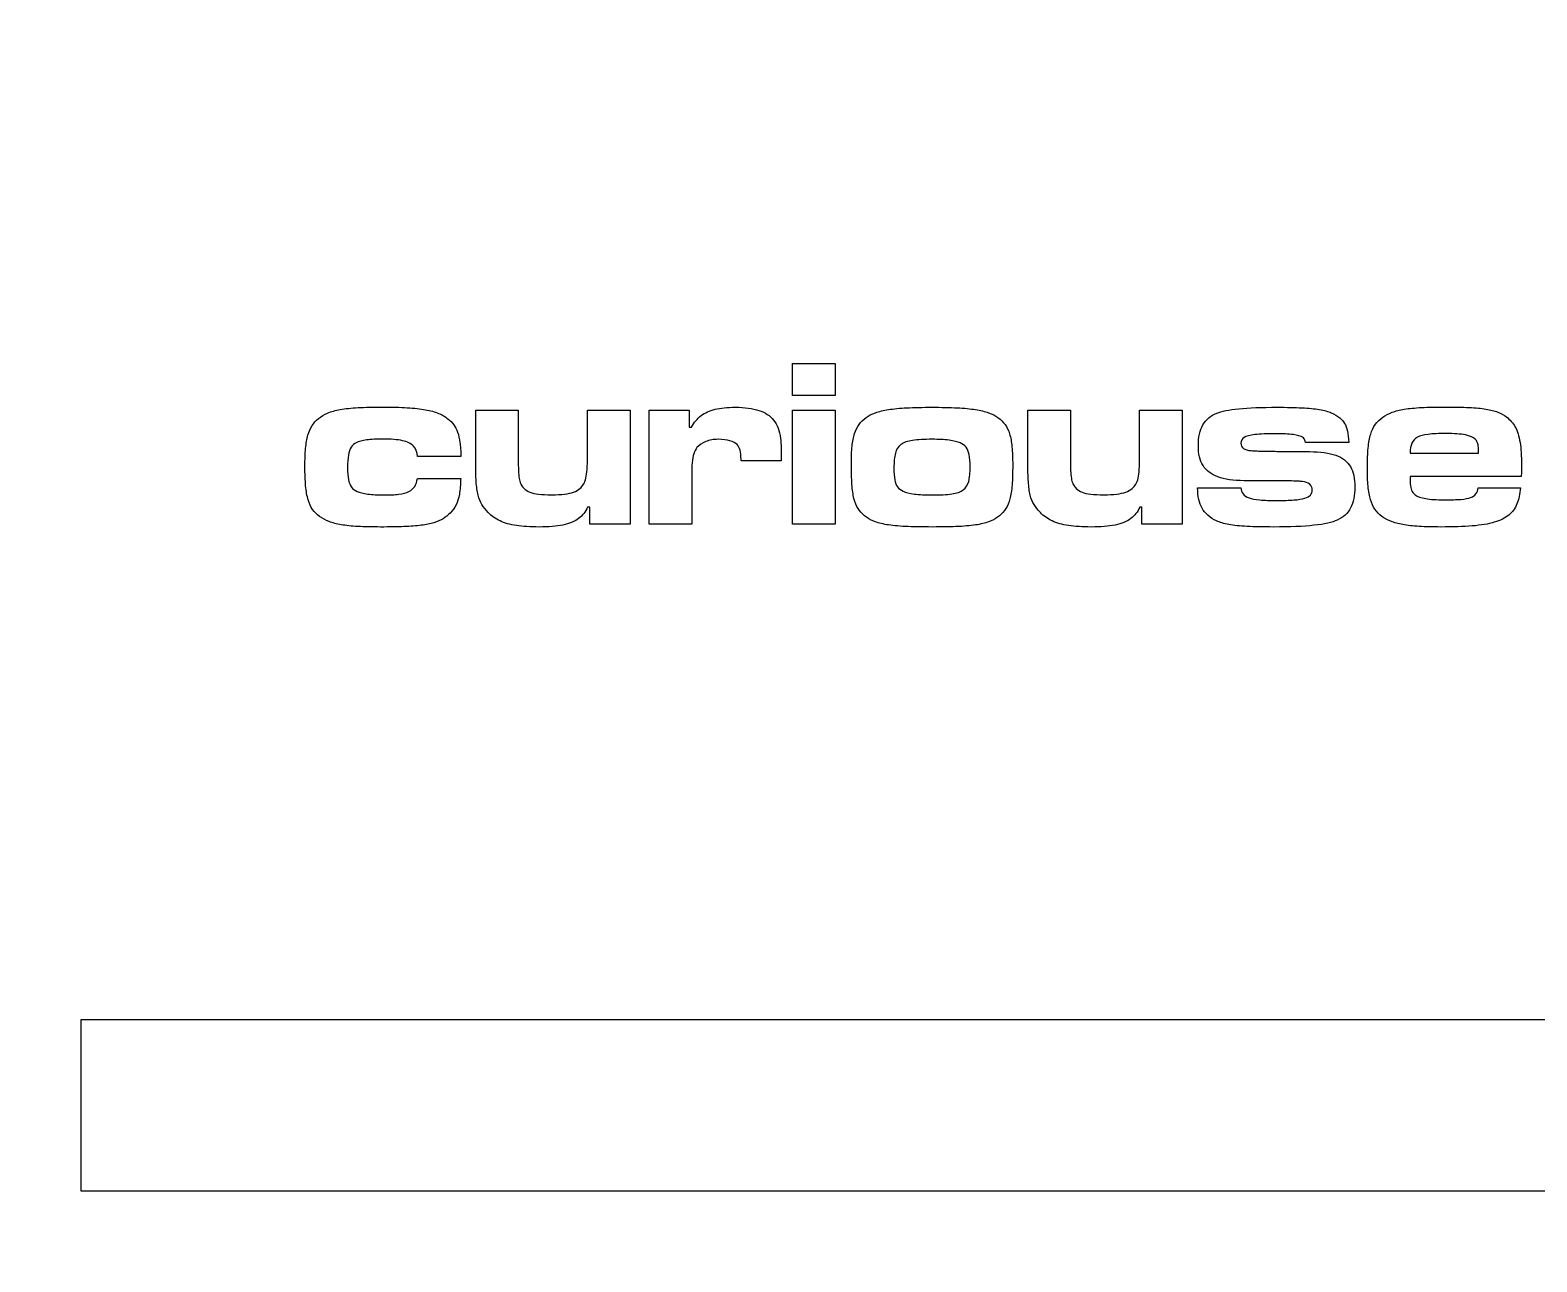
# Model space of a CAD drawing. Extents: x -139 to 87, y -93 to 92.
# Drawn here: x -99.94 to -73.45, y 0.99 to 22.63 of the extents above; entities that cross this region are included whole.
import ezdxf

# ---------------------------------------------------------------- set-up
doc = ezdxf.new("R2010")
doc.units = 0
doc.header["$MEASUREMENT"] = 0
doc.layers.add('LAYER_1', color=7, linetype='CONTINUOUS')

msp = doc.modelspace()

# ---------------------------------------------------------------- linework, layer by layer
at = {"layer": 'LAYER_1', "color": 250}
msp.add_lwpolyline([(-99.0534, 2.2358), (-39.0534, 2.2358), (-39.0534, 5.2358), (-99.0534, 5.2358), (-99.0534, 2.2358)], close=True, dxfattribs=at)
for points, knots in [([(-134.4311, 89.7359), (-134.4311, 89.7359), (-3.6755, 89.7359), (-3.6755, 89.7359), (-3.6755, 89.7359), (-1.1332, 89.7359), (0.9467, 87.656), (0.9467, 85.1137), (0.9467, 85.1137), (0.9467, 85.1137), (0.9467, 4.3582), (0.9467, 4.3582), (0.9467, 4.3582), (0.9467, 1.8158), (-1.1332, -0.2641), (-3.6755, -0.2641), (-3.6755, -0.2641), (-3.6755, -0.2641), (-134.4311, -0.2641), (-134.4311, -0.2641), (-134.4311, -0.2641), (-136.9734, -0.2641), (-139.0533, 1.8158), (-139.0533, 4.3582), (-139.0533, 4.3582), (-139.0533, 4.3582), (-139.0533, 85.1137), (-139.0533, 85.1137), (-139.0533, 85.1137), (-139.0533, 87.656), (-136.9734, 89.7359), (-134.4311, 89.7359)], [0, 0, 0, 0, 0.1111111, 0.1111111, 0.1111111, 0.1111111, 0.2222222, 0.2222222, 0.2222222, 0.2222222, 0.3333333, 0.3333333, 0.3333333, 0.3333333, 0.4444444, 0.4444444, 0.4444444, 0.4444444, 0.5555556, 0.5555556, 0.5555556, 0.5555556, 0.6666667, 0.6666667, 0.6666667, 0.6666667, 0.7777778, 0.7777778, 0.7777778, 0.7777778, 1, 1, 1, 1]), ([(-86.5392, 16.773), (-86.5392, 16.773), (-86.5392, 16.21), (-86.5392, 16.21), (-86.5392, 16.21), (-86.5392, 16.21), (-85.7899, 16.21), (-85.7899, 16.21), (-85.7899, 16.21), (-85.7899, 16.21), (-85.7899, 16.773), (-85.7899, 16.773), (-85.7899, 16.773), (-85.7899, 16.773), (-86.5392, 16.773), (-86.5392, 16.773)], [0, 0, 0, 0, 0.2, 0.2, 0.2, 0.2, 0.4, 0.4, 0.4, 0.4, 0.6, 0.6, 0.6, 0.6, 1, 1, 1, 1]), ([(-93.1346, 14.7537), (-93.1424, 14.6966), (-93.1579, 14.6493), (-93.1812, 14.6119), (-93.1812, 14.6119), (-93.2045, 14.5738), (-93.2391, 14.5442), (-93.2842, 14.5216), (-93.2842, 14.5216), (-93.3287, 14.4997), (-93.3879, 14.4842), (-93.4606, 14.475), (-93.4606, 14.475), (-93.534, 14.4659), (-93.6243, 14.4616), (-93.7315, 14.4616), (-93.7315, 14.4616), (-93.8338, 14.4616), (-93.9256, 14.4666), (-94.0053, 14.4772), (-94.0053, 14.4772), (-94.085, 14.4877), (-94.1478, 14.504), (-94.193, 14.5251), (-94.193, 14.5251), (-94.2353, 14.5428), (-94.2685, 14.5682), (-94.2932, 14.6006), (-94.2932, 14.6006), (-94.3179, 14.6331), (-94.3362, 14.6768), (-94.3468, 14.7319), (-94.3468, 14.7319), (-94.3574, 14.7862), (-94.3623, 14.856), (-94.3623, 14.94), (-94.3623, 14.94), (-94.3623, 15.0275), (-94.3574, 15.1002), (-94.3475, 15.1594), (-94.3475, 15.1594), (-94.3369, 15.2187), (-94.3207, 15.266), (-94.2981, 15.3019), (-94.2981, 15.3019), (-94.2762, 15.3379), (-94.2466, 15.364), (-94.2099, 15.3803), (-94.2099, 15.3803), (-94.1669, 15.4014), (-94.1048, 15.4176), (-94.0251, 15.4282), (-94.0251, 15.4282), (-93.9446, 15.4388), (-93.8508, 15.4438), (-93.7442, 15.4438), (-93.7442, 15.4438), (-93.5996, 15.4445), (-93.4839, 15.4346), (-93.3971, 15.4155), (-93.3971, 15.4155), (-93.3096, 15.3965), (-93.2454, 15.364), (-93.2038, 15.3196), (-93.2038, 15.3196), (-93.1622, 15.2751), (-93.1382, 15.2145), (-93.1304, 15.139), (-93.1304, 15.139), (-93.1304, 15.139), (-92.3684, 15.139), (-92.3684, 15.139), (-92.3684, 15.139), (-92.3712, 15.2328), (-92.3776, 15.3139), (-92.3868, 15.3831), (-92.3868, 15.3831), (-92.3959, 15.4522), (-92.4093, 15.5122), (-92.427, 15.563), (-92.427, 15.563), (-92.4446, 15.6138), (-92.4672, 15.6575), (-92.4954, 15.6956), (-92.4954, 15.6956), (-92.5229, 15.7337), (-92.5568, 15.7683), (-92.597, 15.7994), (-92.597, 15.7994), (-92.6443, 15.8375), (-92.6993, 15.8699), (-92.7635, 15.896), (-92.7635, 15.896), (-92.8277, 15.9228), (-92.9046, 15.944), (-92.9942, 15.9602), (-92.9942, 15.9602), (-93.0839, 15.9764), (-93.1904, 15.9884), (-93.3132, 15.9955), (-93.3132, 15.9955), (-93.4359, 16.0033), (-93.5799, 16.0068), (-93.7442, 16.0068), (-93.7442, 16.0068), (-93.9115, 16.0068), (-94.0561, 16.004), (-94.1782, 15.9969), (-94.1782, 15.9969), (-94.2995, 15.9906), (-94.4039, 15.9793), (-94.4907, 15.9637), (-94.4907, 15.9637), (-94.5768, 15.9482), (-94.6509, 15.9278), (-94.7123, 15.9017), (-94.7123, 15.9017), (-94.7736, 15.8756), (-94.828, 15.8424), (-94.8745, 15.8036), (-94.8745, 15.8036), (-94.919, 15.7683), (-94.9564, 15.7267), (-94.9867, 15.6801), (-94.9867, 15.6801), (-95.0171, 15.6328), (-95.041, 15.5764), (-95.0594, 15.5115), (-95.0594, 15.5115), (-95.0777, 15.4466), (-95.0911, 15.369), (-95.0996, 15.2801), (-95.0996, 15.2801), (-95.1074, 15.1905), (-95.1116, 15.0853), (-95.1116, 14.9654), (-95.1116, 14.9654), (-95.1116, 14.8335), (-95.1074, 14.7199), (-95.0989, 14.6239), (-95.0989, 14.6239), (-95.0897, 14.5272), (-95.0756, 14.4454), (-95.0552, 14.3777), (-95.0552, 14.3777), (-95.0354, 14.3092), (-95.0093, 14.2521), (-94.9761, 14.2055), (-94.9761, 14.2055), (-94.943, 14.1582), (-94.9021, 14.118), (-94.8534, 14.0849), (-94.8534, 14.0849), (-94.8047, 14.0489), (-94.7497, 14.0192), (-94.6883, 13.9953), (-94.6883, 13.9953), (-94.6276, 13.9713), (-94.5556, 13.9522), (-94.4738, 13.9381), (-94.4738, 13.9381), (-94.3912, 13.924), (-94.2939, 13.9134), (-94.181, 13.9078), (-94.181, 13.9078), (-94.0681, 13.9014), (-93.9347, 13.8986), (-93.7823, 13.8986), (-93.7823, 13.8986), (-93.6257, 13.8986), (-93.4881, 13.9007), (-93.371, 13.9057), (-93.371, 13.9057), (-93.2539, 13.9099), (-93.1523, 13.9177), (-93.0662, 13.9289), (-93.0662, 13.9289), (-92.9808, 13.9402), (-92.9068, 13.955), (-92.8454, 13.9734), (-92.8454, 13.9734), (-92.7833, 13.9924), (-92.7297, 14.0157), (-92.6838, 14.0439), (-92.6838, 14.0439), (-92.6379, 14.0722), (-92.5963, 14.1053), (-92.5589, 14.1441), (-92.5589, 14.1441), (-92.5159, 14.1865), (-92.4813, 14.2344), (-92.4552, 14.2859), (-92.4552, 14.2859), (-92.4291, 14.3382), (-92.41, 14.4017), (-92.3973, 14.4764), (-92.3973, 14.4764), (-92.3847, 14.5505), (-92.3769, 14.6437), (-92.3727, 14.7537), (-92.3727, 14.7537), (-92.3727, 14.7537), (-93.1346, 14.7537), (-93.1346, 14.7537)], [0, 0, 0, 0, 0.0192308, 0.0192308, 0.0192308, 0.0192308, 0.0384615, 0.0384615, 0.0384615, 0.0384615, 0.0576923, 0.0576923, 0.0576923, 0.0576923, 0.0769231, 0.0769231, 0.0769231, 0.0769231, 0.0961538, 0.0961538, 0.0961538, 0.0961538, 0.1153846, 0.1153846, 0.1153846, 0.1153846, 0.1346154, 0.1346154, 0.1346154, 0.1346154, 0.1538462, 0.1538462, 0.1538462, 0.1538462, 0.1730769, 0.1730769, 0.1730769, 0.1730769, 0.1923077, 0.1923077, 0.1923077, 0.1923077, 0.2115385, 0.2115385, 0.2115385, 0.2115385, 0.2307692, 0.2307692, 0.2307692, 0.2307692, 0.25, 0.25, 0.25, 0.25, 0.2692308, 0.2692308, 0.2692308, 0.2692308, 0.2884615, 0.2884615, 0.2884615, 0.2884615, 0.3076923, 0.3076923, 0.3076923, 0.3076923, 0.3269231, 0.3269231, 0.3269231, 0.3269231, 0.3461538, 0.3461538, 0.3461538, 0.3461538, 0.3653846, 0.3653846, 0.3653846, 0.3653846, 0.3846154, 0.3846154, 0.3846154, 0.3846154, 0.4038462, 0.4038462, 0.4038462, 0.4038462, 0.4230769, 0.4230769, 0.4230769, 0.4230769, 0.4423077, 0.4423077, 0.4423077, 0.4423077, 0.4615385, 0.4615385, 0.4615385, 0.4615385, 0.4807692, 0.4807692, 0.4807692, 0.4807692, 0.5, 0.5, 0.5, 0.5, 0.5192308, 0.5192308, 0.5192308, 0.5192308, 0.5384615, 0.5384615, 0.5384615, 0.5384615, 0.5576923, 0.5576923, 0.5576923, 0.5576923, 0.5769231, 0.5769231, 0.5769231, 0.5769231, 0.5961538, 0.5961538, 0.5961538, 0.5961538, 0.6153846, 0.6153846, 0.6153846, 0.6153846, 0.6346154, 0.6346154, 0.6346154, 0.6346154, 0.6538462, 0.6538462, 0.6538462, 0.6538462, 0.6730769, 0.6730769, 0.6730769, 0.6730769, 0.6923077, 0.6923077, 0.6923077, 0.6923077, 0.7115385, 0.7115385, 0.7115385, 0.7115385, 0.7307692, 0.7307692, 0.7307692, 0.7307692, 0.75, 0.75, 0.75, 0.75, 0.7692308, 0.7692308, 0.7692308, 0.7692308, 0.7884615, 0.7884615, 0.7884615, 0.7884615, 0.8076923, 0.8076923, 0.8076923, 0.8076923, 0.8269231, 0.8269231, 0.8269231, 0.8269231, 0.8461538, 0.8461538, 0.8461538, 0.8461538, 0.8653846, 0.8653846, 0.8653846, 0.8653846, 0.8846154, 0.8846154, 0.8846154, 0.8846154, 0.9038462, 0.9038462, 0.9038462, 0.9038462, 0.9230769, 0.9230769, 0.9230769, 0.9230769, 0.9423077, 0.9423077, 0.9423077, 0.9423077, 0.9615385, 0.9615385, 0.9615385, 0.9615385, 1, 1, 1, 1]), ([(-89.3966, 13.9494), (-89.3966, 13.9494), (-89.3966, 15.9518), (-89.3966, 15.9518), (-89.3966, 15.9518), (-89.3966, 15.9518), (-90.1459, 15.9518), (-90.1459, 15.9518), (-90.1459, 15.9518), (-90.1459, 15.9518), (-90.1459, 15.1474), (-90.1459, 15.1474), (-90.1459, 15.1474), (-90.1459, 15.055), (-90.1473, 14.9774), (-90.1516, 14.9139), (-90.1516, 14.9139), (-90.1551, 14.8511), (-90.1621, 14.7989), (-90.172, 14.7565), (-90.172, 14.7565), (-90.1812, 14.7149), (-90.1946, 14.6803), (-90.2122, 14.6521), (-90.2122, 14.6521), (-90.2292, 14.6239), (-90.251, 14.5985), (-90.2771, 14.5759), (-90.2771, 14.5759), (-90.3075, 14.5491), (-90.3449, 14.528), (-90.3886, 14.5117), (-90.3886, 14.5117), (-90.4324, 14.4955), (-90.4853, 14.4835), (-90.5481, 14.4764), (-90.5481, 14.4764), (-90.6109, 14.4694), (-90.6857, 14.4659), (-90.7724, 14.4659), (-90.7724, 14.4659), (-90.8649, 14.4659), (-90.9418, 14.4687), (-91.0039, 14.4757), (-91.0039, 14.4757), (-91.066, 14.4821), (-91.1175, 14.4934), (-91.1577, 14.5096), (-91.1577, 14.5096), (-91.1979, 14.5258), (-91.2318, 14.5477), (-91.2593, 14.5759), (-91.2593, 14.5759), (-91.279, 14.5957), (-91.296, 14.6169), (-91.3094, 14.6408), (-91.3094, 14.6408), (-91.3221, 14.6648), (-91.3327, 14.693), (-91.3404, 14.7269), (-91.3404, 14.7269), (-91.3482, 14.7608), (-91.3531, 14.8031), (-91.3566, 14.8532), (-91.3566, 14.8532), (-91.3595, 14.9033), (-91.3609, 14.9647), (-91.3609, 15.0374), (-91.3609, 15.0374), (-91.3609, 15.0374), (-91.3609, 15.9518), (-91.3609, 15.9518), (-91.3609, 15.9518), (-91.3609, 15.9518), (-92.1102, 15.9518), (-92.1102, 15.9518), (-92.1102, 15.9518), (-92.1102, 15.9518), (-92.1102, 15.0374), (-92.1102, 15.0374), (-92.1102, 15.0374), (-92.1102, 14.9019), (-92.1073, 14.7876), (-92.101, 14.6952), (-92.101, 14.6952), (-92.0954, 14.602), (-92.0841, 14.5237), (-92.0685, 14.4602), (-92.0685, 14.4602), (-92.0523, 14.396), (-92.0297, 14.3403), (-92.0015, 14.2923), (-92.0015, 14.2923), (-91.9726, 14.245), (-91.9352, 14.1978), (-91.89, 14.1526), (-91.89, 14.1526), (-91.8315, 14.0919), (-91.7623, 14.0432), (-91.6819, 14.0058), (-91.6819, 14.0058), (-91.6015, 13.9684), (-91.5055, 13.9409), (-91.394, 13.924), (-91.394, 13.924), (-91.2819, 13.9071), (-91.1499, 13.8986), (-90.9968, 13.8986), (-90.9968, 13.8986), (-90.8296, 13.8986), (-90.6899, 13.9099), (-90.5763, 13.9332), (-90.5763, 13.9332), (-90.4634, 13.9565), (-90.3717, 13.9946), (-90.3018, 14.0461), (-90.3018, 14.0461), (-90.232, 14.0976), (-90.1791, 14.166), (-90.1417, 14.25), (-90.1417, 14.25), (-90.1417, 14.25), (-90.1036, 14.25), (-90.1036, 14.25), (-90.1036, 14.25), (-90.1036, 14.25), (-90.1036, 13.9494), (-90.1036, 13.9494), (-90.1036, 13.9494), (-90.1036, 13.9494), (-89.3966, 13.9494), (-89.3966, 13.9494)], [0, 0, 0, 0, 0.0294118, 0.0294118, 0.0294118, 0.0294118, 0.0588235, 0.0588235, 0.0588235, 0.0588235, 0.0882353, 0.0882353, 0.0882353, 0.0882353, 0.1176471, 0.1176471, 0.1176471, 0.1176471, 0.1470588, 0.1470588, 0.1470588, 0.1470588, 0.1764706, 0.1764706, 0.1764706, 0.1764706, 0.2058824, 0.2058824, 0.2058824, 0.2058824, 0.2352941, 0.2352941, 0.2352941, 0.2352941, 0.2647059, 0.2647059, 0.2647059, 0.2647059, 0.2941176, 0.2941176, 0.2941176, 0.2941176, 0.3235294, 0.3235294, 0.3235294, 0.3235294, 0.3529412, 0.3529412, 0.3529412, 0.3529412, 0.3823529, 0.3823529, 0.3823529, 0.3823529, 0.4117647, 0.4117647, 0.4117647, 0.4117647, 0.4411765, 0.4411765, 0.4411765, 0.4411765, 0.4705882, 0.4705882, 0.4705882, 0.4705882, 0.5, 0.5, 0.5, 0.5, 0.5294118, 0.5294118, 0.5294118, 0.5294118, 0.5588235, 0.5588235, 0.5588235, 0.5588235, 0.5882353, 0.5882353, 0.5882353, 0.5882353, 0.6176471, 0.6176471, 0.6176471, 0.6176471, 0.6470588, 0.6470588, 0.6470588, 0.6470588, 0.6764706, 0.6764706, 0.6764706, 0.6764706, 0.7058824, 0.7058824, 0.7058824, 0.7058824, 0.7352941, 0.7352941, 0.7352941, 0.7352941, 0.7647059, 0.7647059, 0.7647059, 0.7647059, 0.7941176, 0.7941176, 0.7941176, 0.7941176, 0.8235294, 0.8235294, 0.8235294, 0.8235294, 0.8529412, 0.8529412, 0.8529412, 0.8529412, 0.8823529, 0.8823529, 0.8823529, 0.8823529, 0.9117647, 0.9117647, 0.9117647, 0.9117647, 0.9411765, 0.9411765, 0.9411765, 0.9411765, 1, 1, 1, 1]), ([(-89.0622, 15.9518), (-89.0622, 15.9518), (-89.0622, 13.9494), (-89.0622, 13.9494), (-89.0622, 13.9494), (-89.0622, 13.9494), (-88.3129, 13.9494), (-88.3129, 13.9494), (-88.3129, 13.9494), (-88.3129, 13.9494), (-88.3129, 14.7791), (-88.3129, 14.7791), (-88.3129, 14.7791), (-88.3129, 14.8807), (-88.3101, 14.964), (-88.3044, 15.0289), (-88.3044, 15.0289), (-88.2995, 15.0931), (-88.2896, 15.146), (-88.2762, 15.1869), (-88.2762, 15.1869), (-88.2621, 15.2279), (-88.2437, 15.2645), (-88.2197, 15.2956), (-88.2197, 15.2956), (-88.1831, 15.3407), (-88.1315, 15.3753), (-88.0666, 15.4007), (-88.0666, 15.4007), (-88.001, 15.4261), (-87.9262, 15.4395), (-87.843, 15.4395), (-87.843, 15.4395), (-87.764, 15.4395), (-87.6962, 15.4311), (-87.6398, 15.4155), (-87.6398, 15.4155), (-87.5833, 15.3993), (-87.541, 15.376), (-87.5128, 15.3464), (-87.5128, 15.3464), (-87.4895, 15.3217), (-87.4726, 15.2892), (-87.4613, 15.2483), (-87.4613, 15.2483), (-87.4507, 15.2074), (-87.445, 15.1531), (-87.445, 15.0839), (-87.445, 15.0839), (-87.445, 15.0839), (-87.445, 15.067), (-87.445, 15.067), (-87.445, 15.067), (-87.445, 15.067), (-87.445, 15.0628), (-87.445, 15.0628), (-87.445, 15.0628), (-87.445, 15.0628), (-86.7381, 15.0628), (-86.7381, 15.0628), (-86.7381, 15.0628), (-86.7381, 15.0628), (-86.7381, 15.1982), (-86.7381, 15.1982), (-86.7381, 15.1982), (-86.7381, 15.2963), (-86.7423, 15.381), (-86.7515, 15.4522), (-86.7515, 15.4522), (-86.7607, 15.5235), (-86.7755, 15.5849), (-86.7952, 15.6371), (-86.7952, 15.6371), (-86.815, 15.6893), (-86.8411, 15.7366), (-86.8736, 15.7782), (-86.8736, 15.7782), (-86.9342, 15.8544), (-87.0203, 15.9108), (-87.1311, 15.9475), (-87.1311, 15.9475), (-87.2411, 15.9842), (-87.3801, 16.0026), (-87.5466, 16.0026), (-87.5466, 16.0026), (-87.6856, 16.0033), (-87.8042, 15.9913), (-87.9015, 15.968), (-87.9015, 15.968), (-87.9996, 15.9447), (-88.0815, 15.9066), (-88.1485, 15.8551), (-88.1485, 15.8551), (-88.2155, 15.8036), (-88.2712, 15.7359), (-88.3171, 15.6512), (-88.3171, 15.6512), (-88.3171, 15.6512), (-88.3552, 15.6512), (-88.3552, 15.6512), (-88.3552, 15.6512), (-88.3552, 15.6512), (-88.3552, 15.9518), (-88.3552, 15.9518), (-88.3552, 15.9518), (-88.3552, 15.9518), (-89.0622, 15.9518), (-89.0622, 15.9518)], [0, 0, 0, 0, 0.0357143, 0.0357143, 0.0357143, 0.0357143, 0.0714286, 0.0714286, 0.0714286, 0.0714286, 0.1071429, 0.1071429, 0.1071429, 0.1071429, 0.1428571, 0.1428571, 0.1428571, 0.1428571, 0.1785714, 0.1785714, 0.1785714, 0.1785714, 0.2142857, 0.2142857, 0.2142857, 0.2142857, 0.25, 0.25, 0.25, 0.25, 0.2857143, 0.2857143, 0.2857143, 0.2857143, 0.3214286, 0.3214286, 0.3214286, 0.3214286, 0.3571429, 0.3571429, 0.3571429, 0.3571429, 0.3928571, 0.3928571, 0.3928571, 0.3928571, 0.4285714, 0.4285714, 0.4285714, 0.4285714, 0.4642857, 0.4642857, 0.4642857, 0.4642857, 0.5, 0.5, 0.5, 0.5, 0.5357143, 0.5357143, 0.5357143, 0.5357143, 0.5714286, 0.5714286, 0.5714286, 0.5714286, 0.6071429, 0.6071429, 0.6071429, 0.6071429, 0.6428571, 0.6428571, 0.6428571, 0.6428571, 0.6785714, 0.6785714, 0.6785714, 0.6785714, 0.7142857, 0.7142857, 0.7142857, 0.7142857, 0.75, 0.75, 0.75, 0.75, 0.7857143, 0.7857143, 0.7857143, 0.7857143, 0.8214286, 0.8214286, 0.8214286, 0.8214286, 0.8571429, 0.8571429, 0.8571429, 0.8571429, 0.8928571, 0.8928571, 0.8928571, 0.8928571, 0.9285714, 0.9285714, 0.9285714, 0.9285714, 1, 1, 1, 1]), ([(-86.5392, 15.9518), (-86.5392, 15.9518), (-86.5392, 13.9494), (-86.5392, 13.9494), (-86.5392, 13.9494), (-86.5392, 13.9494), (-85.7899, 13.9494), (-85.7899, 13.9494), (-85.7899, 13.9494), (-85.7899, 13.9494), (-85.7899, 15.9518), (-85.7899, 15.9518), (-85.7899, 15.9518), (-85.7899, 15.9518), (-86.5392, 15.9518), (-86.5392, 15.9518)], [0, 0, 0, 0, 0.2, 0.2, 0.2, 0.2, 0.4, 0.4, 0.4, 0.4, 0.6, 0.6, 0.6, 0.6, 1, 1, 1, 1]), ([(-84.088, 16.0026), (-84.2567, 16.0026), (-84.4034, 15.9997), (-84.529, 15.9934), (-84.529, 15.9934), (-84.6539, 15.987), (-84.7618, 15.9764), (-84.8522, 15.9623), (-84.8522, 15.9623), (-84.9425, 15.9482), (-85.0194, 15.9292), (-85.0836, 15.9059), (-85.0836, 15.9059), (-85.1471, 15.8826), (-85.2021, 15.8544), (-85.248, 15.8205), (-85.248, 15.8205), (-85.2967, 15.7852), (-85.3376, 15.745), (-85.3707, 15.6999), (-85.3707, 15.6999), (-85.4039, 15.6547), (-85.43, 15.6011), (-85.4498, 15.539), (-85.4498, 15.539), (-85.4702, 15.4769), (-85.4843, 15.4035), (-85.4935, 15.3182), (-85.4935, 15.3182), (-85.502, 15.2328), (-85.5062, 15.1319), (-85.5062, 15.0162), (-85.5062, 15.0162), (-85.5062, 14.8723), (-85.5027, 14.7502), (-85.4956, 14.6493), (-85.4956, 14.6493), (-85.4893, 14.5491), (-85.4766, 14.4645), (-85.4596, 14.3967), (-85.4596, 14.3967), (-85.4427, 14.3283), (-85.4187, 14.2711), (-85.3884, 14.2239), (-85.3884, 14.2239), (-85.358, 14.1766), (-85.3199, 14.135), (-85.2734, 14.0976), (-85.2734, 14.0976), (-85.2268, 14.0588), (-85.1725, 14.0263), (-85.1111, 14.0002), (-85.1111, 14.0002), (-85.0497, 13.9748), (-84.9742, 13.9543), (-84.8846, 13.9395), (-84.8846, 13.9395), (-84.7957, 13.9247), (-84.6856, 13.9141), (-84.5551, 13.9078), (-84.5551, 13.9078), (-84.4253, 13.9014), (-84.268, 13.8986), (-84.0838, 13.8986), (-84.0838, 13.8986), (-83.9018, 13.8986), (-83.7459, 13.9014), (-83.6167, 13.9078), (-83.6167, 13.9078), (-83.4876, 13.9141), (-83.379, 13.9247), (-83.2901, 13.9395), (-83.2901, 13.9395), (-83.2012, 13.9543), (-83.1257, 13.9748), (-83.0643, 14.0002), (-83.0643, 14.0002), (-83.0029, 14.0263), (-82.9493, 14.0588), (-82.9027, 14.0976), (-82.9027, 14.0976), (-82.8576, 14.1335), (-82.8195, 14.1752), (-82.7898, 14.2224), (-82.7898, 14.2224), (-82.7595, 14.269), (-82.7355, 14.3262), (-82.7179, 14.3925), (-82.7179, 14.3925), (-82.7002, 14.4595), (-82.6882, 14.5414), (-82.6805, 14.638), (-82.6805, 14.638), (-82.6734, 14.7347), (-82.6699, 14.8511), (-82.6699, 14.9866), (-82.6699, 14.9866), (-82.6699, 15.1107), (-82.6734, 15.2173), (-82.6819, 15.3069), (-82.6819, 15.3069), (-82.6904, 15.3965), (-82.7045, 15.472), (-82.7242, 15.5355), (-82.7242, 15.5355), (-82.744, 15.5983), (-82.7708, 15.6526), (-82.8039, 15.6978), (-82.8039, 15.6978), (-82.8371, 15.7436), (-82.8787, 15.7845), (-82.9281, 15.8205), (-82.9281, 15.8205), (-82.974, 15.8544), (-83.029, 15.8826), (-83.0925, 15.9059), (-83.0925, 15.9059), (-83.1567, 15.9292), (-83.2336, 15.9482), (-83.3239, 15.9623), (-83.3239, 15.9623), (-83.4142, 15.9764), (-83.5222, 15.987), (-83.6471, 15.9934), (-83.6471, 15.9934), (-83.7727, 15.9997), (-83.9194, 16.0026), (-84.088, 16.0026)], [0, 0, 0, 0, 0.030303, 0.030303, 0.030303, 0.030303, 0.0606061, 0.0606061, 0.0606061, 0.0606061, 0.0909091, 0.0909091, 0.0909091, 0.0909091, 0.1212121, 0.1212121, 0.1212121, 0.1212121, 0.1515152, 0.1515152, 0.1515152, 0.1515152, 0.1818182, 0.1818182, 0.1818182, 0.1818182, 0.2121212, 0.2121212, 0.2121212, 0.2121212, 0.2424242, 0.2424242, 0.2424242, 0.2424242, 0.2727273, 0.2727273, 0.2727273, 0.2727273, 0.3030303, 0.3030303, 0.3030303, 0.3030303, 0.3333333, 0.3333333, 0.3333333, 0.3333333, 0.3636364, 0.3636364, 0.3636364, 0.3636364, 0.3939394, 0.3939394, 0.3939394, 0.3939394, 0.4242424, 0.4242424, 0.4242424, 0.4242424, 0.4545455, 0.4545455, 0.4545455, 0.4545455, 0.4848485, 0.4848485, 0.4848485, 0.4848485, 0.5151515, 0.5151515, 0.5151515, 0.5151515, 0.5454545, 0.5454545, 0.5454545, 0.5454545, 0.5757576, 0.5757576, 0.5757576, 0.5757576, 0.6060606, 0.6060606, 0.6060606, 0.6060606, 0.6363636, 0.6363636, 0.6363636, 0.6363636, 0.6666667, 0.6666667, 0.6666667, 0.6666667, 0.6969697, 0.6969697, 0.6969697, 0.6969697, 0.7272727, 0.7272727, 0.7272727, 0.7272727, 0.7575758, 0.7575758, 0.7575758, 0.7575758, 0.7878788, 0.7878788, 0.7878788, 0.7878788, 0.8181818, 0.8181818, 0.8181818, 0.8181818, 0.8484848, 0.8484848, 0.8484848, 0.8484848, 0.8787879, 0.8787879, 0.8787879, 0.8787879, 0.9090909, 0.9090909, 0.9090909, 0.9090909, 0.9393939, 0.9393939, 0.9393939, 0.9393939, 1, 1, 1, 1]), ([(-79.6896, 13.9494), (-79.6896, 13.9494), (-79.6896, 15.9518), (-79.6896, 15.9518), (-79.6896, 15.9518), (-79.6896, 15.9518), (-80.4389, 15.9518), (-80.4389, 15.9518), (-80.4389, 15.9518), (-80.4389, 15.9518), (-80.4389, 15.1474), (-80.4389, 15.1474), (-80.4389, 15.1474), (-80.4389, 15.055), (-80.4403, 14.9774), (-80.4446, 14.9139), (-80.4446, 14.9139), (-80.4481, 14.8511), (-80.4551, 14.7989), (-80.465, 14.7565), (-80.465, 14.7565), (-80.4742, 14.7149), (-80.4876, 14.6803), (-80.5052, 14.6521), (-80.5052, 14.6521), (-80.5222, 14.6239), (-80.544, 14.5985), (-80.5701, 14.5759), (-80.5701, 14.5759), (-80.6005, 14.5491), (-80.6379, 14.528), (-80.6816, 14.5117), (-80.6816, 14.5117), (-80.7254, 14.4955), (-80.7783, 14.4835), (-80.8411, 14.4764), (-80.8411, 14.4764), (-80.9039, 14.4694), (-80.9787, 14.4659), (-81.0654, 14.4659), (-81.0654, 14.4659), (-81.1579, 14.4659), (-81.2348, 14.4687), (-81.2969, 14.4757), (-81.2969, 14.4757), (-81.359, 14.4821), (-81.4105, 14.4934), (-81.4507, 14.5096), (-81.4507, 14.5096), (-81.4909, 14.5258), (-81.5248, 14.5477), (-81.5523, 14.5759), (-81.5523, 14.5759), (-81.572, 14.5957), (-81.589, 14.6169), (-81.6024, 14.6408), (-81.6024, 14.6408), (-81.6151, 14.6648), (-81.6257, 14.693), (-81.6334, 14.7269), (-81.6334, 14.7269), (-81.6412, 14.7608), (-81.6461, 14.8031), (-81.6496, 14.8532), (-81.6496, 14.8532), (-81.6525, 14.9033), (-81.6539, 14.9647), (-81.6539, 15.0374), (-81.6539, 15.0374), (-81.6539, 15.0374), (-81.6539, 15.9518), (-81.6539, 15.9518), (-81.6539, 15.9518), (-81.6539, 15.9518), (-82.4032, 15.9518), (-82.4032, 15.9518), (-82.4032, 15.9518), (-82.4032, 15.9518), (-82.4032, 15.0374), (-82.4032, 15.0374), (-82.4032, 15.0374), (-82.4032, 14.9019), (-82.4003, 14.7876), (-82.394, 14.6952), (-82.394, 14.6952), (-82.3884, 14.602), (-82.3771, 14.5237), (-82.3615, 14.4602), (-82.3615, 14.4602), (-82.3453, 14.396), (-82.3227, 14.3403), (-82.2945, 14.2923), (-82.2945, 14.2923), (-82.2656, 14.245), (-82.2282, 14.1978), (-82.183, 14.1526), (-82.183, 14.1526), (-82.1245, 14.0919), (-82.0553, 14.0432), (-81.9749, 14.0058), (-81.9749, 14.0058), (-81.8945, 13.9684), (-81.7985, 13.9409), (-81.687, 13.924), (-81.687, 13.924), (-81.5749, 13.9071), (-81.4429, 13.8986), (-81.2898, 13.8986), (-81.2898, 13.8986), (-81.1226, 13.8986), (-80.9829, 13.9099), (-80.8693, 13.9332), (-80.8693, 13.9332), (-80.7564, 13.9565), (-80.6647, 13.9946), (-80.5948, 14.0461), (-80.5948, 14.0461), (-80.525, 14.0976), (-80.4721, 14.166), (-80.4347, 14.25), (-80.4347, 14.25), (-80.4347, 14.25), (-80.3966, 14.25), (-80.3966, 14.25), (-80.3966, 14.25), (-80.3966, 14.25), (-80.3966, 13.9494), (-80.3966, 13.9494), (-80.3966, 13.9494), (-80.3966, 13.9494), (-79.6896, 13.9494), (-79.6896, 13.9494)], [0, 0, 0, 0, 0.0294118, 0.0294118, 0.0294118, 0.0294118, 0.0588235, 0.0588235, 0.0588235, 0.0588235, 0.0882353, 0.0882353, 0.0882353, 0.0882353, 0.1176471, 0.1176471, 0.1176471, 0.1176471, 0.1470588, 0.1470588, 0.1470588, 0.1470588, 0.1764706, 0.1764706, 0.1764706, 0.1764706, 0.2058824, 0.2058824, 0.2058824, 0.2058824, 0.2352941, 0.2352941, 0.2352941, 0.2352941, 0.2647059, 0.2647059, 0.2647059, 0.2647059, 0.2941176, 0.2941176, 0.2941176, 0.2941176, 0.3235294, 0.3235294, 0.3235294, 0.3235294, 0.3529412, 0.3529412, 0.3529412, 0.3529412, 0.3823529, 0.3823529, 0.3823529, 0.3823529, 0.4117647, 0.4117647, 0.4117647, 0.4117647, 0.4411765, 0.4411765, 0.4411765, 0.4411765, 0.4705882, 0.4705882, 0.4705882, 0.4705882, 0.5, 0.5, 0.5, 0.5, 0.5294118, 0.5294118, 0.5294118, 0.5294118, 0.5588235, 0.5588235, 0.5588235, 0.5588235, 0.5882353, 0.5882353, 0.5882353, 0.5882353, 0.6176471, 0.6176471, 0.6176471, 0.6176471, 0.6470588, 0.6470588, 0.6470588, 0.6470588, 0.6764706, 0.6764706, 0.6764706, 0.6764706, 0.7058824, 0.7058824, 0.7058824, 0.7058824, 0.7352941, 0.7352941, 0.7352941, 0.7352941, 0.7647059, 0.7647059, 0.7647059, 0.7647059, 0.7941176, 0.7941176, 0.7941176, 0.7941176, 0.8235294, 0.8235294, 0.8235294, 0.8235294, 0.8529412, 0.8529412, 0.8529412, 0.8529412, 0.8823529, 0.8823529, 0.8823529, 0.8823529, 0.9117647, 0.9117647, 0.9117647, 0.9117647, 0.9411765, 0.9411765, 0.9411765, 0.9411765, 1, 1, 1, 1]), ([(-79.4187, 14.5886), (-79.4173, 14.5117), (-79.4102, 14.4433), (-79.3982, 14.3847), (-79.3982, 14.3847), (-79.3855, 14.3255), (-79.3665, 14.2732), (-79.3404, 14.2281), (-79.3404, 14.2281), (-79.315, 14.1829), (-79.2818, 14.142), (-79.2409, 14.106), (-79.2409, 14.106), (-79.1971, 14.0658), (-79.1463, 14.0327), (-79.0878, 14.0058), (-79.0878, 14.0058), (-79.0292, 13.979), (-78.9558, 13.9579), (-78.869, 13.9423), (-78.869, 13.9423), (-78.7823, 13.9261), (-78.6757, 13.9148), (-78.548, 13.9085), (-78.548, 13.9085), (-78.4203, 13.9014), (-78.2658, 13.8986), (-78.0852, 13.8986), (-78.0852, 13.8986), (-77.7959, 13.8986), (-77.5588, 13.9085), (-77.3733, 13.9282), (-77.3733, 13.9282), (-77.1884, 13.948), (-77.0515, 13.979), (-76.9634, 14.0214), (-76.9634, 14.0214), (-76.8575, 14.0672), (-76.7799, 14.1385), (-76.7291, 14.2337), (-76.7291, 14.2337), (-76.679, 14.329), (-76.6536, 14.4518), (-76.6543, 14.6013), (-76.6543, 14.6013), (-76.6536, 14.7488), (-76.6797, 14.868), (-76.7326, 14.959), (-76.7326, 14.959), (-76.7863, 15.0508), (-76.8716, 15.1171), (-76.9895, 15.1594), (-76.9895, 15.1594), (-77.1066, 15.2018), (-77.2618, 15.2229), (-77.4544, 15.2236), (-77.4544, 15.2236), (-77.6082, 15.2243), (-77.7388, 15.225), (-77.846, 15.2264), (-77.846, 15.2264), (-77.9532, 15.2272), (-78.0421, 15.2279), (-78.1127, 15.2293), (-78.1127, 15.2293), (-78.1832, 15.23), (-78.2411, 15.2314), (-78.2856, 15.2321), (-78.2856, 15.2321), (-78.33, 15.2335), (-78.3667, 15.2349), (-78.3956, 15.2363), (-78.3956, 15.2363), (-78.4245, 15.2377), (-78.4507, 15.2391), (-78.4746, 15.2406), (-78.4746, 15.2406), (-78.536, 15.2448), (-78.5819, 15.2575), (-78.6115, 15.2794), (-78.6115, 15.2794), (-78.6419, 15.3005), (-78.6567, 15.3316), (-78.6567, 15.3718), (-78.6567, 15.3718), (-78.6581, 15.4141), (-78.6397, 15.4473), (-78.6016, 15.4713), (-78.6016, 15.4713), (-78.5642, 15.4953), (-78.5007, 15.5122), (-78.4111, 15.5221), (-78.4111, 15.5221), (-78.3208, 15.5327), (-78.1981, 15.5376), (-78.0428, 15.5369), (-78.0428, 15.5369), (-77.918, 15.5369), (-77.8164, 15.5319), (-77.738, 15.5214), (-77.738, 15.5214), (-77.6597, 15.5115), (-77.6047, 15.4967), (-77.5729, 15.4776), (-77.5729, 15.4776), (-77.561, 15.472), (-77.5511, 15.4621), (-77.544, 15.4487), (-77.544, 15.4487), (-77.5377, 15.4346), (-77.5299, 15.4134), (-77.5221, 15.3845), (-77.5221, 15.3845), (-77.5221, 15.3845), (-76.7602, 15.3845), (-76.7602, 15.3845), (-76.7602, 15.3845), (-76.7658, 15.4642), (-76.7743, 15.5312), (-76.7856, 15.5849), (-76.7856, 15.5849), (-76.7975, 15.6385), (-76.8145, 15.6836), (-76.8356, 15.7203), (-76.8356, 15.7203), (-76.8575, 15.757), (-76.8857, 15.7888), (-76.921, 15.8163), (-76.921, 15.8163), (-76.9626, 15.8523), (-77.0113, 15.8819), (-77.0685, 15.9059), (-77.0685, 15.9059), (-77.1256, 15.9299), (-77.1955, 15.9496), (-77.2794, 15.9637), (-77.2794, 15.9637), (-77.3627, 15.9779), (-77.465, 15.9877), (-77.5856, 15.9934), (-77.5856, 15.9934), (-77.707, 15.9997), (-77.8523, 16.0026), (-78.0217, 16.0026), (-78.0217, 16.0026), (-78.294, 16.0026), (-78.5184, 15.9941), (-78.6934, 15.9772), (-78.6934, 15.9772), (-78.869, 15.9602), (-78.9975, 15.9348), (-79.08, 15.901), (-79.08, 15.901), (-79.1901, 15.8572), (-79.2719, 15.7874), (-79.3255, 15.6928), (-79.3255, 15.6928), (-79.3792, 15.5976), (-79.406, 15.4755), (-79.406, 15.3252), (-79.406, 15.3252), (-79.4067, 15.1834), (-79.3792, 15.0677), (-79.3234, 14.9781), (-79.3234, 14.9781), (-79.2677, 14.8885), (-79.1809, 14.8222), (-79.0624, 14.7791), (-79.0624, 14.7791), (-78.9438, 14.7361), (-78.79, 14.7135), (-78.6016, 14.7114), (-78.6016, 14.7114), (-78.4556, 14.7114), (-78.33, 14.7114), (-78.2235, 14.7107), (-78.2235, 14.7107), (-78.1176, 14.7107), (-78.0273, 14.71), (-77.9539, 14.7093), (-77.9539, 14.7093), (-77.8799, 14.7086), (-77.8192, 14.7079), (-77.7705, 14.7072), (-77.7705, 14.7072), (-77.7225, 14.7057), (-77.683, 14.7043), (-77.6527, 14.7029), (-77.6527, 14.7029), (-77.6216, 14.7022), (-77.5969, 14.7001), (-77.5772, 14.6987), (-77.5772, 14.6987), (-77.5214, 14.6923), (-77.4791, 14.6761), (-77.4488, 14.65), (-77.4488, 14.65), (-77.4191, 14.6239), (-77.4036, 14.5907), (-77.4036, 14.5505), (-77.4036, 14.5505), (-77.4029, 14.5145), (-77.4128, 14.4849), (-77.4332, 14.4609), (-77.4332, 14.4609), (-77.4544, 14.4369), (-77.4883, 14.4172), (-77.5356, 14.4031), (-77.5356, 14.4031), (-77.5835, 14.389), (-77.6477, 14.3791), (-77.7289, 14.3734), (-77.7289, 14.3734), (-77.8093, 14.3671), (-77.9102, 14.3643), (-78.0301, 14.3643), (-78.0301, 14.3643), (-78.1473, 14.3643), (-78.2453, 14.3678), (-78.3244, 14.3748), (-78.3244, 14.3748), (-78.4041, 14.3819), (-78.4669, 14.3946), (-78.5149, 14.4115), (-78.5149, 14.4115), (-78.5628, 14.4285), (-78.5974, 14.451), (-78.6193, 14.4807), (-78.6193, 14.4807), (-78.6419, 14.5096), (-78.6539, 14.5456), (-78.6567, 14.5886), (-78.6567, 14.5886), (-78.6567, 14.5886), (-79.4187, 14.5886), (-79.4187, 14.5886)], [0, 0, 0, 0, 0.0166667, 0.0166667, 0.0166667, 0.0166667, 0.0333333, 0.0333333, 0.0333333, 0.0333333, 0.05, 0.05, 0.05, 0.05, 0.0666667, 0.0666667, 0.0666667, 0.0666667, 0.0833333, 0.0833333, 0.0833333, 0.0833333, 0.1, 0.1, 0.1, 0.1, 0.1166667, 0.1166667, 0.1166667, 0.1166667, 0.1333333, 0.1333333, 0.1333333, 0.1333333, 0.15, 0.15, 0.15, 0.15, 0.1666667, 0.1666667, 0.1666667, 0.1666667, 0.1833333, 0.1833333, 0.1833333, 0.1833333, 0.2, 0.2, 0.2, 0.2, 0.2166667, 0.2166667, 0.2166667, 0.2166667, 0.2333333, 0.2333333, 0.2333333, 0.2333333, 0.25, 0.25, 0.25, 0.25, 0.2666667, 0.2666667, 0.2666667, 0.2666667, 0.2833333, 0.2833333, 0.2833333, 0.2833333, 0.3, 0.3, 0.3, 0.3, 0.3166667, 0.3166667, 0.3166667, 0.3166667, 0.3333333, 0.3333333, 0.3333333, 0.3333333, 0.35, 0.35, 0.35, 0.35, 0.3666667, 0.3666667, 0.3666667, 0.3666667, 0.3833333, 0.3833333, 0.3833333, 0.3833333, 0.4, 0.4, 0.4, 0.4, 0.4166667, 0.4166667, 0.4166667, 0.4166667, 0.4333333, 0.4333333, 0.4333333, 0.4333333, 0.45, 0.45, 0.45, 0.45, 0.4666667, 0.4666667, 0.4666667, 0.4666667, 0.4833333, 0.4833333, 0.4833333, 0.4833333, 0.5, 0.5, 0.5, 0.5, 0.5166667, 0.5166667, 0.5166667, 0.5166667, 0.5333333, 0.5333333, 0.5333333, 0.5333333, 0.55, 0.55, 0.55, 0.55, 0.5666667, 0.5666667, 0.5666667, 0.5666667, 0.5833333, 0.5833333, 0.5833333, 0.5833333, 0.6, 0.6, 0.6, 0.6, 0.6166667, 0.6166667, 0.6166667, 0.6166667, 0.6333333, 0.6333333, 0.6333333, 0.6333333, 0.65, 0.65, 0.65, 0.65, 0.6666667, 0.6666667, 0.6666667, 0.6666667, 0.6833333, 0.6833333, 0.6833333, 0.6833333, 0.7, 0.7, 0.7, 0.7, 0.7166667, 0.7166667, 0.7166667, 0.7166667, 0.7333333, 0.7333333, 0.7333333, 0.7333333, 0.75, 0.75, 0.75, 0.75, 0.7666667, 0.7666667, 0.7666667, 0.7666667, 0.7833333, 0.7833333, 0.7833333, 0.7833333, 0.8, 0.8, 0.8, 0.8, 0.8166667, 0.8166667, 0.8166667, 0.8166667, 0.8333333, 0.8333333, 0.8333333, 0.8333333, 0.85, 0.85, 0.85, 0.85, 0.8666667, 0.8666667, 0.8666667, 0.8666667, 0.8833333, 0.8833333, 0.8833333, 0.8833333, 0.9, 0.9, 0.9, 0.9, 0.9166667, 0.9166667, 0.9166667, 0.9166667, 0.9333333, 0.9333333, 0.9333333, 0.9333333, 0.95, 0.95, 0.95, 0.95, 0.9666667, 0.9666667, 0.9666667, 0.9666667, 1, 1, 1, 1]), ([(-74.4869, 14.5886), (-74.4932, 14.5442), (-74.5066, 14.5082), (-74.5257, 14.4807), (-74.5257, 14.4807), (-74.5454, 14.4525), (-74.5765, 14.4313), (-74.6188, 14.4158), (-74.6188, 14.4158), (-74.6612, 14.401), (-74.7197, 14.3904), (-74.7945, 14.3847), (-74.7945, 14.3847), (-74.87, 14.3791), (-74.966, 14.377), (-75.0838, 14.377), (-75.0838, 14.377), (-75.2171, 14.377), (-75.3251, 14.3833), (-75.409, 14.3967), (-75.409, 14.3967), (-75.493, 14.4108), (-75.5537, 14.432), (-75.5918, 14.4616), (-75.5918, 14.4616), (-75.6158, 14.4793), (-75.6341, 14.5004), (-75.6482, 14.5251), (-75.6482, 14.5251), (-75.6616, 14.5505), (-75.6708, 14.5837), (-75.6764, 14.6253), (-75.6764, 14.6253), (-75.6821, 14.6662), (-75.6849, 14.7206), (-75.6849, 14.7876), (-75.6849, 14.7876), (-75.6849, 14.7876), (-73.7291, 14.7876), (-73.7291, 14.7876), (-73.7291, 14.7876), (-73.7277, 14.8165), (-73.727, 14.8447), (-73.7263, 14.8723), (-73.7263, 14.8723), (-73.7256, 14.8998), (-73.7249, 14.9245), (-73.7249, 14.9456), (-73.7249, 14.9456), (-73.7249, 14.9668), (-73.7249, 14.9816), (-73.7249, 14.9908), (-73.7249, 14.9908), (-73.7249, 15.1467), (-73.7334, 15.278), (-73.751, 15.3859), (-73.751, 15.3859), (-73.7686, 15.4938), (-73.7969, 15.5835), (-73.8357, 15.6554), (-73.8357, 15.6554), (-73.8752, 15.7267), (-73.9267, 15.7859), (-73.9916, 15.8332), (-73.9916, 15.8332), (-74.036, 15.8671), (-74.0868, 15.8953), (-74.144, 15.9172), (-74.144, 15.9172), (-74.2011, 15.9398), (-74.2703, 15.9581), (-74.3514, 15.9708), (-74.3514, 15.9708), (-74.4326, 15.9842), (-74.5313, 15.9934), (-74.6477, 15.999), (-74.6477, 15.999), (-74.7642, 16.004), (-74.9039, 16.0068), (-75.0668, 16.0068), (-75.0668, 16.0068), (-75.2277, 16.0068), (-75.3667, 16.004), (-75.4838, 15.9983), (-75.4838, 15.9983), (-75.6009, 15.992), (-75.7011, 15.9821), (-75.7851, 15.9687), (-75.7851, 15.9687), (-75.8683, 15.9553), (-75.9403, 15.9369), (-76.001, 15.9137), (-76.001, 15.9137), (-76.0617, 15.8911), (-76.1153, 15.8629), (-76.1633, 15.829), (-76.1633, 15.829), (-76.2148, 15.793), (-76.2585, 15.7507), (-76.2931, 15.7034), (-76.2931, 15.7034), (-76.3284, 15.6561), (-76.3559, 15.5983), (-76.3763, 15.5312), (-76.3763, 15.5312), (-76.3975, 15.4635), (-76.4123, 15.3824), (-76.4208, 15.2864), (-76.4208, 15.2864), (-76.43, 15.1912), (-76.4342, 15.0769), (-76.4342, 14.9442), (-76.4342, 14.9442), (-76.4342, 14.8179), (-76.43, 14.7086), (-76.4222, 14.6161), (-76.4222, 14.6161), (-76.4137, 14.5244), (-76.3996, 14.4454), (-76.3799, 14.3798), (-76.3799, 14.3798), (-76.3608, 14.3142), (-76.3347, 14.2577), (-76.3023, 14.2105), (-76.3023, 14.2105), (-76.2691, 14.1632), (-76.2289, 14.1216), (-76.1802, 14.0849), (-76.1802, 14.0849), (-76.135, 14.051), (-76.0828, 14.0221), (-76.0229, 13.9988), (-76.0229, 13.9988), (-75.9629, 13.9748), (-75.8923, 13.9557), (-75.8105, 13.9409), (-75.8105, 13.9409), (-75.7294, 13.9261), (-75.6341, 13.9155), (-75.524, 13.9085), (-75.524, 13.9085), (-75.4147, 13.9021), (-75.2877, 13.8986), (-75.143, 13.8986), (-75.143, 13.8986), (-74.9293, 13.8986), (-74.7458, 13.9042), (-74.5913, 13.9169), (-74.5913, 13.9169), (-74.4368, 13.9296), (-74.3077, 13.9515), (-74.2033, 13.9819), (-74.2033, 13.9819), (-74.0981, 14.0122), (-74.0142, 14.0538), (-73.9507, 14.106), (-73.9507, 14.106), (-73.8865, 14.1589), (-73.8385, 14.2246), (-73.806, 14.3036), (-73.806, 14.3036), (-73.7736, 14.3833), (-73.7524, 14.4779), (-73.7418, 14.5886), (-73.7418, 14.5886), (-73.7418, 14.5886), (-74.4869, 14.5886), (-74.4869, 14.5886)], [0, 0, 0, 0, 0.0232558, 0.0232558, 0.0232558, 0.0232558, 0.0465116, 0.0465116, 0.0465116, 0.0465116, 0.0697674, 0.0697674, 0.0697674, 0.0697674, 0.0930233, 0.0930233, 0.0930233, 0.0930233, 0.1162791, 0.1162791, 0.1162791, 0.1162791, 0.1395349, 0.1395349, 0.1395349, 0.1395349, 0.1627907, 0.1627907, 0.1627907, 0.1627907, 0.1860465, 0.1860465, 0.1860465, 0.1860465, 0.2093023, 0.2093023, 0.2093023, 0.2093023, 0.2325581, 0.2325581, 0.2325581, 0.2325581, 0.255814, 0.255814, 0.255814, 0.255814, 0.2790698, 0.2790698, 0.2790698, 0.2790698, 0.3023256, 0.3023256, 0.3023256, 0.3023256, 0.3255814, 0.3255814, 0.3255814, 0.3255814, 0.3488372, 0.3488372, 0.3488372, 0.3488372, 0.372093, 0.372093, 0.372093, 0.372093, 0.3953488, 0.3953488, 0.3953488, 0.3953488, 0.4186047, 0.4186047, 0.4186047, 0.4186047, 0.4418605, 0.4418605, 0.4418605, 0.4418605, 0.4651163, 0.4651163, 0.4651163, 0.4651163, 0.4883721, 0.4883721, 0.4883721, 0.4883721, 0.5116279, 0.5116279, 0.5116279, 0.5116279, 0.5348837, 0.5348837, 0.5348837, 0.5348837, 0.5581395, 0.5581395, 0.5581395, 0.5581395, 0.5813953, 0.5813953, 0.5813953, 0.5813953, 0.6046512, 0.6046512, 0.6046512, 0.6046512, 0.627907, 0.627907, 0.627907, 0.627907, 0.6511628, 0.6511628, 0.6511628, 0.6511628, 0.6744186, 0.6744186, 0.6744186, 0.6744186, 0.6976744, 0.6976744, 0.6976744, 0.6976744, 0.7209302, 0.7209302, 0.7209302, 0.7209302, 0.744186, 0.744186, 0.744186, 0.744186, 0.7674419, 0.7674419, 0.7674419, 0.7674419, 0.7906977, 0.7906977, 0.7906977, 0.7906977, 0.8139535, 0.8139535, 0.8139535, 0.8139535, 0.8372093, 0.8372093, 0.8372093, 0.8372093, 0.8604651, 0.8604651, 0.8604651, 0.8604651, 0.8837209, 0.8837209, 0.8837209, 0.8837209, 0.9069767, 0.9069767, 0.9069767, 0.9069767, 0.9302326, 0.9302326, 0.9302326, 0.9302326, 0.9534884, 0.9534884, 0.9534884, 0.9534884, 1, 1, 1, 1]), ([(-84.0838, 15.4395), (-83.9723, 15.4395), (-83.8743, 15.4346), (-83.7889, 15.424), (-83.7889, 15.424), (-83.7035, 15.4134), (-83.6386, 15.3972), (-83.5927, 15.376), (-83.5927, 15.376), (-83.549, 15.3584), (-83.5144, 15.3337), (-83.489, 15.3012), (-83.489, 15.3012), (-83.4636, 15.2688), (-83.446, 15.225), (-83.4347, 15.17), (-83.4347, 15.17), (-83.4241, 15.115), (-83.4185, 15.0437), (-83.4192, 14.9569), (-83.4192, 14.9569), (-83.4178, 14.8518), (-83.4262, 14.7664), (-83.4432, 14.7008), (-83.4432, 14.7008), (-83.4601, 14.6352), (-83.4919, 14.5851), (-83.5384, 14.5505), (-83.5384, 14.5505), (-83.585, 14.516), (-83.6527, 14.492), (-83.7409, 14.4793), (-83.7409, 14.4793), (-83.8284, 14.4666), (-83.9427, 14.4609), (-84.0838, 14.4616), (-84.0838, 14.4616), (-84.2066, 14.4616), (-84.311, 14.4673), (-84.3971, 14.4779), (-84.3971, 14.4779), (-84.4832, 14.4891), (-84.5495, 14.5061), (-84.596, 14.5294), (-84.596, 14.5294), (-84.6377, 14.547), (-84.6708, 14.571), (-84.6941, 14.602), (-84.6941, 14.602), (-84.7174, 14.6324), (-84.7343, 14.6747), (-84.7435, 14.7276), (-84.7435, 14.7276), (-84.7527, 14.7812), (-84.7576, 14.8504), (-84.7569, 14.9358), (-84.7569, 14.9358), (-84.7576, 15.0423), (-84.7491, 15.1284), (-84.7315, 15.1947), (-84.7315, 15.1947), (-84.7139, 15.2617), (-84.6807, 15.3125), (-84.6334, 15.3478), (-84.6334, 15.3478), (-84.5855, 15.3838), (-84.517, 15.4078), (-84.4281, 15.4212), (-84.4281, 15.4212), (-84.3392, 15.4339), (-84.2249, 15.4402), (-84.0838, 15.4395)], [0, 0, 0, 0, 0.0526316, 0.0526316, 0.0526316, 0.0526316, 0.1052632, 0.1052632, 0.1052632, 0.1052632, 0.1578947, 0.1578947, 0.1578947, 0.1578947, 0.2105263, 0.2105263, 0.2105263, 0.2105263, 0.2631579, 0.2631579, 0.2631579, 0.2631579, 0.3157895, 0.3157895, 0.3157895, 0.3157895, 0.3684211, 0.3684211, 0.3684211, 0.3684211, 0.4210526, 0.4210526, 0.4210526, 0.4210526, 0.4736842, 0.4736842, 0.4736842, 0.4736842, 0.5263158, 0.5263158, 0.5263158, 0.5263158, 0.5789474, 0.5789474, 0.5789474, 0.5789474, 0.6315789, 0.6315789, 0.6315789, 0.6315789, 0.6842105, 0.6842105, 0.6842105, 0.6842105, 0.7368421, 0.7368421, 0.7368421, 0.7368421, 0.7894737, 0.7894737, 0.7894737, 0.7894737, 0.8421053, 0.8421053, 0.8421053, 0.8421053, 0.8947368, 0.8947368, 0.8947368, 0.8947368, 1, 1, 1, 1]), ([(-75.6849, 15.1982), (-75.6835, 15.2674), (-75.6729, 15.3245), (-75.6539, 15.3697), (-75.6539, 15.3697), (-75.6341, 15.4148), (-75.6017, 15.4494), (-75.5551, 15.4748), (-75.5551, 15.4748), (-75.5092, 15.4995), (-75.4457, 15.5171), (-75.3639, 15.527), (-75.3639, 15.527), (-75.2827, 15.5369), (-75.179, 15.5418), (-75.0541, 15.5411), (-75.0541, 15.5411), (-74.9088, 15.5418), (-74.7952, 15.5334), (-74.712, 15.5171), (-74.712, 15.5171), (-74.6287, 15.5009), (-74.5708, 15.4755), (-74.5377, 15.4395), (-74.5377, 15.4395), (-74.5222, 15.4247), (-74.5109, 15.4085), (-74.5024, 15.3908), (-74.5024, 15.3908), (-74.4946, 15.3739), (-74.489, 15.3499), (-74.4855, 15.3203), (-74.4855, 15.3203), (-74.4819, 15.2899), (-74.4798, 15.2497), (-74.4784, 15.1982), (-74.4784, 15.1982), (-74.4784, 15.1982), (-75.6849, 15.1982), (-75.6849, 15.1982)], [0, 0, 0, 0, 0.0909091, 0.0909091, 0.0909091, 0.0909091, 0.1818182, 0.1818182, 0.1818182, 0.1818182, 0.2727273, 0.2727273, 0.2727273, 0.2727273, 0.3636364, 0.3636364, 0.3636364, 0.3636364, 0.4545455, 0.4545455, 0.4545455, 0.4545455, 0.5454545, 0.5454545, 0.5454545, 0.5454545, 0.6363636, 0.6363636, 0.6363636, 0.6363636, 0.7272727, 0.7272727, 0.7272727, 0.7272727, 0.8181818, 0.8181818, 0.8181818, 0.8181818, 1, 1, 1, 1])]:
    msp.add_open_spline(points, degree=3, knots=knots, dxfattribs=at)

doc.saveas('drawing.dxf')
